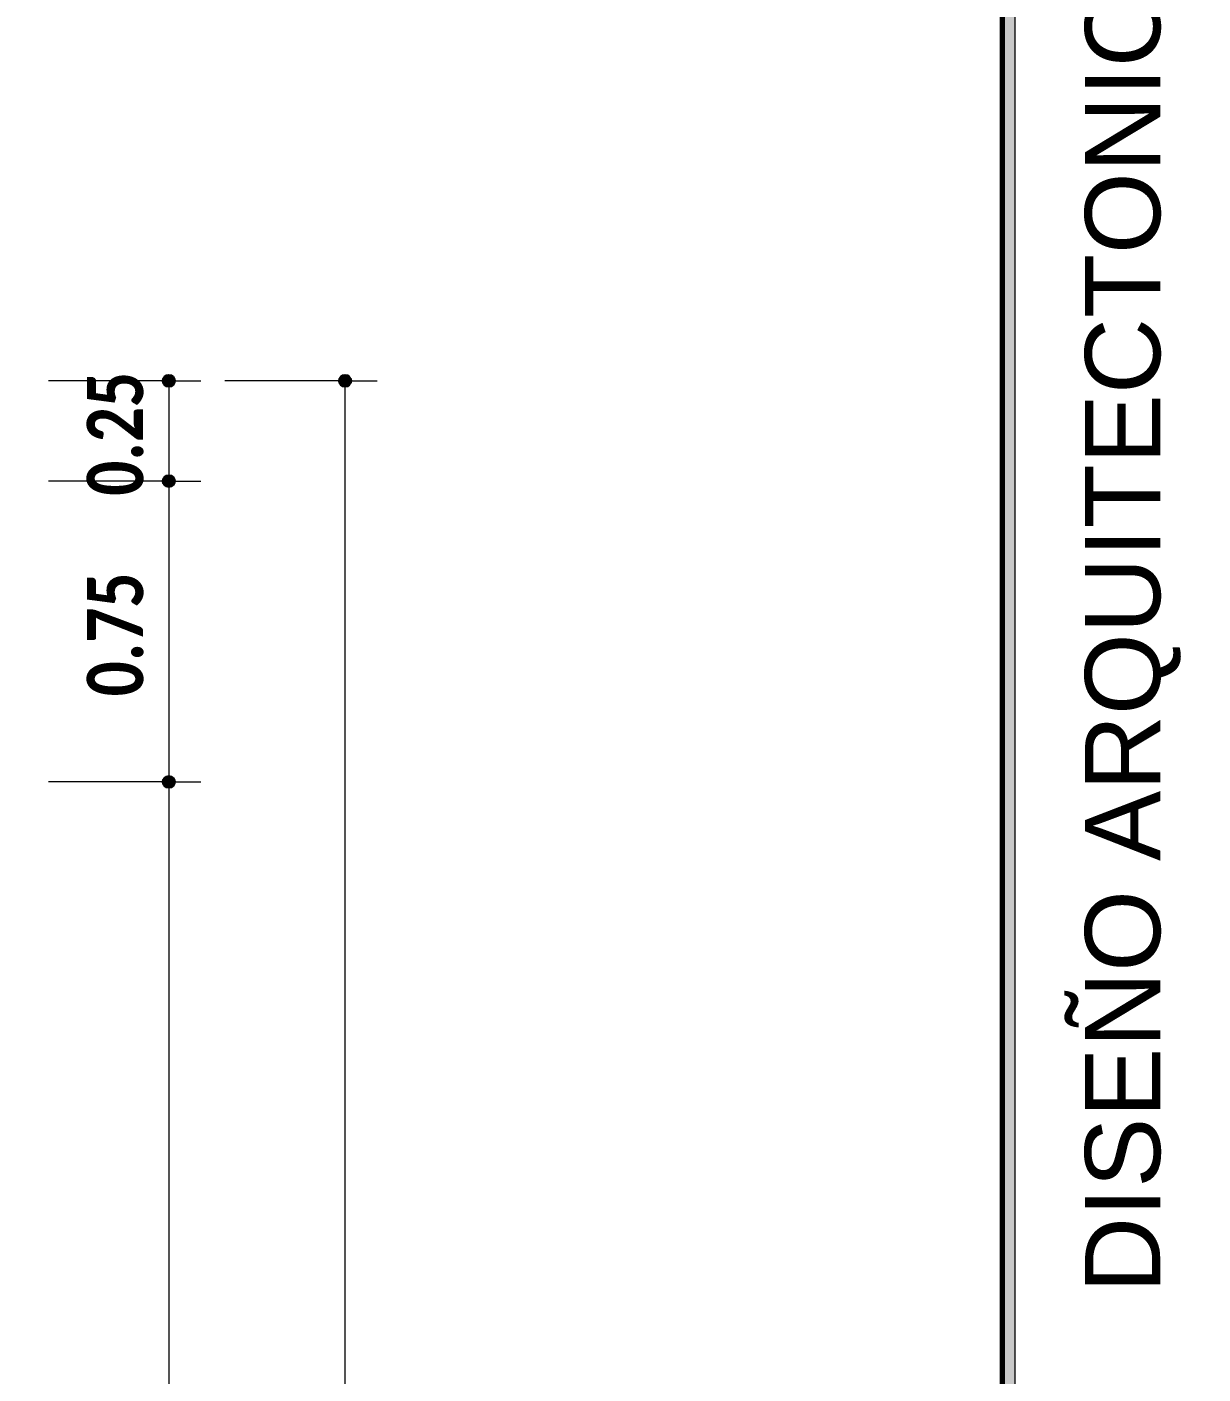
# Model space of a CAD drawing. Header units: metres. Extents: x -144 to 1000, y -717 to 29.
# Drawn here: x 901.237 to 904.169, y -550.602 to -547.244 of the extents above; entities that cross this region are included whole.
import ezdxf

# ---------------------------------------------------------------- set-up
doc = ezdxf.new("R2010")
doc.units = ezdxf.units.M
doc.layers.get('0').update_dxf_attribs({"color": 1})
for name, color, linetype, lineweight in [('A-ANNO-DIMS', 1, 'Continuous', 9), ('G-ANNO-TTLB', 3, 'Continuous', 18), ('G-ANNO-TTLB-WIDE', 1, 'Continuous', 70), ('G-IMPT', 1, 'Continuous', 9)]:
    doc.layers.add(name, color=color, linetype=linetype, lineweight=lineweight)
doc.styles.add('Arial_2', font='arial.ttf', dxfattribs={"height": 0.095973})
doc.styles.add('Calibri_B_4', font='calibrib.ttf', dxfattribs={"height": 0.1125})

# ---------------------------------------------------------------- blocks, each defined once
blk = doc.blocks.new('tarjeta de nathalie 00')
at = {"layer": 'G-IMPT', "lineweight": 9}
h = blk.add_hatch(color=3, dxfattribs=at)
h.paths.add_polyline_path([(-145.238879, -717.384885), (-145.210187, -717.384885), (-145.210187, -716.893552), (-145.210187, -716.799339), (-145.238879, -716.799339), (-145.238879, -716.893792)])
h.paths.add_polyline_path([(-145.209959, -716.799099), (-145.209959, -717.385099), (-145.239202, -717.385099), (-145.239202, -716.799099)])
h.paths.add_polyline_path([(-145.239019, -717.386799), (-145.208259, -717.386799), (-145.208259, -716.797399), (-145.239202, -716.797399), (-146.098659, -716.797399), (-146.098659, -717.386799)])
h.paths.add_polyline_path([(-145.207952, -716.797074), (-145.207952, -717.387099), (-146.098981, -717.387099), (-146.098981, -716.797074)])
at = {"layer": 'G-ANNO-TTLB', "color": 3}
for p, q in [((-145.239202, -716.799099), (-145.239202, -717.385099)), ((-145.238879, -717.384885), (-145.238879, -716.893792))]:
    blk.add_line(p, q, dxfattribs=at)
at = {"layer": 'G-ANNO-TTLB-WIDE', "color": 3}
blk.add_line((-145.239202, -716.799099), (-145.239202, -717.385099), dxfattribs=at)
at = {"layer": 'G-ANNO-TTLB', "lineweight": 9, "insert": (-145.237124, -716.997661), "char_height": 0.00188516, "width": 0.04200843, "attachment_point": 1, "rotation": 90, "style": 'Arial_2'}
blk.add_mtext('DISEÑO ARQUITECTONICO', dxfattribs=at)
blk = doc.blocks.new('J')
at = {"layer": 'A-ANNO-DIMS', "lineweight": 25}
h = blk.add_hatch(color=256, dxfattribs=at)
edge = h.paths.add_edge_path()
edge.add_arc((894.8851, -489.2757), 0.015, 0, 360)
h = blk.add_hatch(color=256, dxfattribs=at)
edge = h.paths.add_edge_path()
edge.add_arc((895.3246, -489.2757), 0.015, 0, 360)
h = blk.add_hatch(color=256, dxfattribs=at)
edge = h.paths.add_edge_path()
edge.add_arc((894.8851, -489.5255), 0.015, 0, 360)
h = blk.add_hatch(color=256, dxfattribs=at)
edge = h.paths.add_edge_path()
edge.add_arc((894.8851, -489.5255), 0.015, 0, 360)
h = blk.add_hatch(color=256, dxfattribs=at)
edge = h.paths.add_edge_path()
edge.add_arc((894.8851, -490.2755), 0.015, 0, 360)
h = blk.add_hatch(color=256, dxfattribs=at)
edge = h.paths.add_edge_path()
edge.add_arc((894.8851, -490.2755), 0.015, 0, 360)
at = {"layer": 'A-ANNO-DIMS'}
for p, q in [((894.8851, -489.2757), (894.5851, -489.2757)), ((894.8851, -489.2757), (894.8851, -489.5255)), ((894.8851, -489.2757), (894.9651, -489.2757)), ((895.3246, -489.2757), (895.0246, -489.2757)), ((895.3246, -510.9254), (895.3246, -489.2757)), ((895.3246, -489.2757), (895.4046, -489.2757)), ((894.8851, -489.5255), (894.5851, -489.5255)), ((894.8851, -489.5255), (894.5851, -489.5255)), ((894.8851, -489.5255), (894.9651, -489.5255)), ((894.8851, -489.5255), (894.8851, -490.2755)), ((894.8851, -489.5255), (894.9651, -489.5255)), ((894.8851, -490.2755), (894.5851, -490.2755)), ((894.8851, -490.2755), (894.5851, -490.2755)), ((894.8851, -490.2755), (894.9651, -490.2755)), ((894.8851, -490.2755), (894.8851, -494.4744)), ((894.8851, -490.2755), (894.9651, -490.2755))]:
    blk.add_line(p, q, dxfattribs=at)
at = {"layer": 'A-ANNO-DIMS', "lineweight": 25}
for centre in [(894.8851, -489.2757), (895.3246, -489.2757), (894.8851, -489.5255), (894.8851, -489.5255), (894.8851, -490.2755), (894.8851, -490.2755)]:
    blk.add_circle(centre, 0.015, dxfattribs=at)
at = {"layer": 'A-ANNO-DIMS', "style": 'Calibri_B_4', "width": 0.8}
for s, p in [('0.25', (894.8211, -489.5622)), ('0.75', (894.8211, -490.0621))]:
    blk.add_text(s, height=0.14, rotation=90, dxfattribs=at).set_placement(p)

msp = doc.modelspace()

# ---------------------------------------------------------------- block references
at = {"xscale": 99.43160266323505, "yscale": 99.43160266323505, "zscale": 99.43160266323505}
msp.add_blockref('tarjeta de nathalie 00', (15345.0345, 70741.8273), dxfattribs=at)

# ---------------------------------------------------------------- next in the draw order: block references
at = {"color": 3}
msp.add_blockref('J', (6.7051, -58.8503), dxfattribs=at)

doc.saveas('drawing.dxf')
